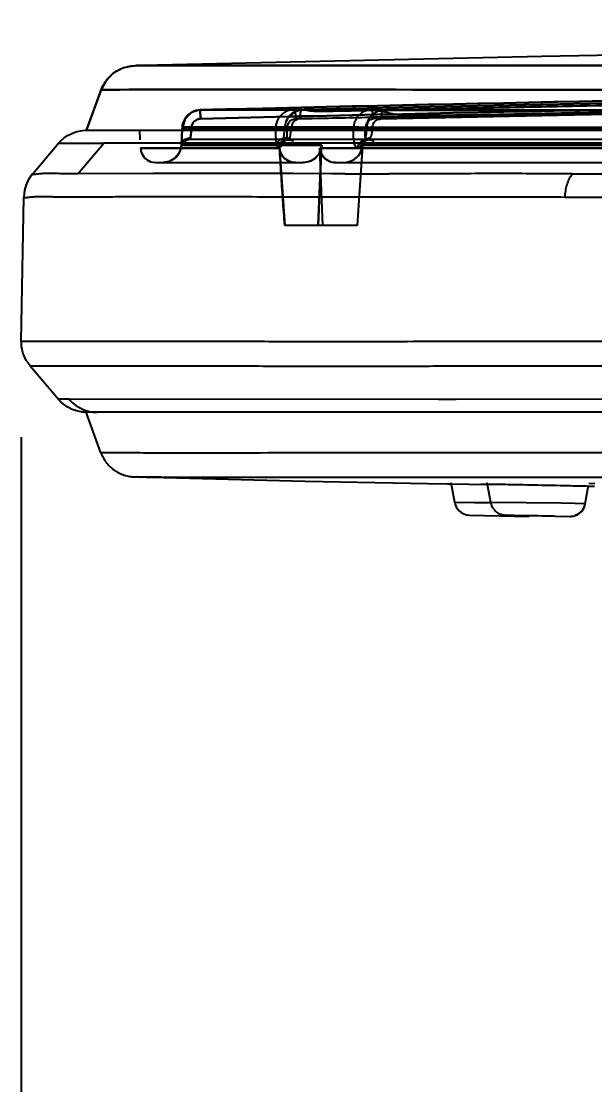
# Model space of a CAD drawing. Header units: millimetres. Extents: x 687 to 1107, y -116 to 478.
# Drawn here: x 804.69 to 808.43, y 371.23 to 378.18 of the extents above; entities that cross this region are included whole.
import ezdxf

# ---------------------------------------------------------------- set-up
doc = ezdxf.new("R2010")
doc.units = ezdxf.units.MM
doc.header["$LTSCALE"] = 0.1
doc.layers.add('DIM', color=3, linetype='Continuous')
doc.styles.get("Standard").update_dxf_attribs({"font": 'arial.ttf'})
doc.dimstyles.new('ISO-25', dxfattribs={"dimtxt": 2.5, "dimasz": 2.5, "dimexe": 1.25, "dimexo": 0.625, "dimtad": 1, "dimlfac": 5, "dimtxsty": 'Standard', "dimcen": 2.5, "dimadec": 0, "dimazin": 0, "dimtfac": 1, "dimtmove": 0, "dimatfit": 3, "dimfxl": 0, "dimarcsym": 0})

# ---------------------------------------------------------------- blocks, each defined once
blk = doc.blocks.new('*D69')
at = {"layer": 'Defpoints', "color": 0}
for p in [(804.6861, 376.0872), (858.1644, 376.0869), (858.1644, 365.5396)]:
    blk.add_point(p, dxfattribs=at)
at = {"layer": 'DIM', "color": 0, "lineweight": -2}
for p, q in [((804.6861, 375.4622), (804.6861, 364.2896)), ((858.1644, 375.4619), (858.1644, 364.2896)), ((807.1861, 365.5396), (855.6644, 365.5396))]:
    blk.add_line(p, q, dxfattribs=at)
at = {"layer": 'DIM', "color": 0}
for points in [[(807.1861, 365.9563), (807.1861, 365.123), (804.6861, 365.5396)], [(855.6644, 365.9563), (855.6644, 365.123), (858.1644, 365.5396)]]:
    blk.add_solid(points, dxfattribs=at)
at = {"layer": 'DIM', "color": 0, "insert": (850.4227, 367.4411), "char_height": 2.5, "attachment_point": 5}
blk.add_mtext('267.5', dxfattribs=at)

msp = doc.modelspace()

# ---------------------------------------------------------------- linework, layer by layer
for p, q in [((805.4378, 377.8882), (805.4289, 377.8881)), ((805.4561, 377.8885), (805.4378, 377.8882)), ((805.4594, 377.8888), (805.4381, 377.8883)), ((805.4788, 377.8893), (805.4592, 377.8888)), ((805.1113, 377.4664), (805.2072, 377.7301)), ((805.2073, 377.7302), (805.1148, 377.4762)), ((806.1094, 377.7316), (806.3682, 377.7321)), ((809.0285, 377.668), (805.8545, 377.5992)), ((805.8545, 377.5992), (805.856, 377.5412)), ((805.856, 377.5414), (805.8545, 377.5992)), ((806.4623, 377.5995), (805.8551, 377.5992)), ((808.727, 377.5969), (806.5207, 377.5994)), ((807.0523, 377.5986), (810.1498, 377.5964)), ((805.1113, 377.4667), (805.1117, 377.4667)), ((805.1117, 377.4667), (857.667, 377.4666)), ((805.4576, 377.4667), (805.4608, 377.4045)), ((805.7371, 377.4742), (805.7313, 377.3693)), ((805.7313, 377.3691), (805.7371, 377.4742)), ((805.7377, 377.4856), (805.7371, 377.4742)), ((805.7371, 377.4742), (805.7377, 377.4855)), ((806.8546, 377.4859), (805.7377, 377.4859)), ((805.7377, 377.4857), (806.3472, 377.4857)), ((805.7912, 377.4166), (805.7971, 377.4731)), ((805.7971, 377.4731), (805.7912, 377.4166)), ((829.8457, 377.4731), (805.7971, 377.4731)), ((805.7973, 377.4731), (805.7973, 377.4837)), ((805.7973, 377.4836), (805.7973, 377.4731)), ((806.3472, 377.4857), (806.3466, 377.4741)), ((806.4053, 377.4742), (806.406, 377.4857)), ((806.406, 377.4857), (808.6271, 377.4832)), ((806.4061, 377.4855), (806.422, 377.4846)), ((806.4213, 377.4731), (806.4221, 377.4846)), ((806.4488, 377.4839), (806.4487, 377.4731)), ((806.8545, 377.485), (806.8541, 377.4742)), ((806.9324, 377.4731), (806.9118, 377.4741)), ((806.9326, 377.4836), (806.9123, 377.4849)), ((806.9326, 377.4831), (806.9327, 377.4731)), ((806.9371, 377.4746), (806.9766, 377.4731)), ((806.977, 377.4838), (806.9378, 377.4853)), ((806.9401, 377.4849), (806.9395, 377.4742)), ((810.0609, 377.4827), (806.9401, 377.4849)), ((806.9766, 377.4731), (806.9767, 377.4831)), ((804.8156, 377.2475), (804.9286, 377.3816)), ((804.9286, 377.3815), (805.2237, 377.3815)), ((805.0551, 377.181), (805.2239, 377.3817)), ((806.2684, 377.3815), (805.2238, 377.3815)), ((805.7313, 377.3693), (806.6477, 377.3693)), ((806.3524, 377.3691), (805.7313, 377.3692)), ((831.061, 377.4056), (805.7888, 377.4056)), ((806.3412, 377.3815), (806.2684, 377.3815)), ((807.1747, 377.3815), (806.3412, 377.3815)), ((806.364, 377.3556), (806.3757, 377.3556)), ((806.6466, 377.3693), (806.3885, 377.3693)), ((806.6251, 376.8455), (806.6467, 377.3693)), ((806.6261, 376.8455), (806.6477, 377.3693)), ((806.9139, 377.3639), (806.8778, 376.8455)), ((806.9138, 377.3639), (806.9164, 377.3674)), ((808.6542, 377.3691), (806.9139, 377.3693)), ((806.9176, 377.3693), (810.0999, 377.3693)), ((806.9641, 377.4166), (806.9628, 377.414)), ((807.2169, 377.3815), (807.1747, 377.3815)), ((807.3104, 377.3815), (807.2169, 377.3815)), ((807.3169, 377.3815), (807.3104, 377.3815)), ((809.2169, 377.3815), (807.3169, 377.3815)), ((805.4637, 377.3503), (806.3712, 377.3504)), ((806.3718, 377.3503), (805.4637, 377.3503)), ((806.3723, 377.3503), (806.4058, 376.8455)), ((806.6353, 377.3503), (820.42, 377.3508)), ((820.42, 377.3503), (806.6355, 377.3503)), ((806.6555, 376.8455), (806.6355, 377.3503)), ((806.6556, 376.8455), (806.6356, 377.3503)), ((806.8971, 377.3487), (806.883, 377.3487)), ((804.7593, 377.1808), (804.8156, 377.2475)), ((805.5635, 377.2556), (806.5258, 377.2556)), ((806.738, 377.2556), (820.7165, 377.2556)), ((804.7594, 377.1805), (804.7596, 377.1811)), ((805.5479, 377.1848), (805.0555, 377.1821)), ((806.3733, 377.1834), (805.5479, 377.1848)), ((806.4621, 377.1832), (806.3733, 377.1834)), ((806.7126, 377.1822), (806.4621, 377.1832)), ((806.7396, 377.1821), (806.7126, 377.1822)), ((806.7991, 377.1819), (806.7396, 377.1821)), ((807.1668, 377.1818), (807.0848, 377.1816)), ((807.2112, 377.1819), (807.1668, 377.1818)), ((807.4156, 377.1825), (807.2112, 377.1819)), ((807.4203, 377.1825), (807.4156, 377.1825)), ((807.4296, 377.1826), (807.4203, 377.1825)), ((807.5526, 377.1829), (807.4296, 377.1826)), ((807.9091, 377.1832), (807.8118, 377.1833)), ((807.9262, 377.1831), (807.9091, 377.1832)), ((808.1945, 377.1821), (808.1547, 377.1823)), ((808.1991, 377.182), (808.1945, 377.1821)), ((808.2707, 377.1815), (808.1991, 377.182)), ((808.2825, 377.1814), (808.2707, 377.1815)), ((804.6861, 376.0872), (804.7025, 377.0299)), ((804.704, 377.052), (804.7025, 377.0299)), ((804.704, 377.052), (804.704, 377.0524)), ((806.8778, 376.8455), (806.4054, 376.8456)), ((807.003, 376.0854), (806.9691, 376.0853)), ((807.1029, 376.0857), (807.003, 376.0854)), ((807.2051, 376.086), (807.1029, 376.0857)), ((807.2433, 376.0861), (807.2051, 376.086)), ((807.2917, 376.0863), (807.2433, 376.0861)), ((804.7432, 375.9281), (804.928, 375.7099)), ((804.9987, 375.7099), (804.928, 375.7099)), ((807.408, 375.7094), (804.9991, 375.7095)), ((807.5239, 375.7094), (807.408, 375.7094)), ((809.4481, 375.7095), (807.5239, 375.7094)), ((857.7399, 375.6246), (805.1103, 375.6246)), ((805.2063, 375.3609), (805.1103, 375.6246)), ((807.526, 375.3595), (807.4471, 375.3595)), ((807.6797, 375.3596), (807.526, 375.3595)), ((807.7169, 375.3596), (807.6797, 375.3596)), ((807.9205, 375.3596), (807.7169, 375.3596)), ((807.9574, 375.3596), (807.9205, 375.3596)), ((808.0071, 375.3596), (807.9574, 375.3596)), ((808.1535, 375.3597), (808.0071, 375.3596)), ((808.1857, 375.3597), (808.1535, 375.3597)), ((808.3832, 375.3598), (808.1857, 375.3597)), ((808.4233, 375.3598), (808.3832, 375.3598)), ((808.5243, 375.3598), (808.4233, 375.3598)), ((805.4271, 375.203), (805.4264, 375.203)), ((805.4267, 375.203), (805.4364, 375.2029)), ((805.4363, 375.2029), (805.4351, 375.2029)), ((805.4369, 375.2029), (805.4363, 375.2029)), ((805.4365, 375.2028), (805.4537, 375.2024)), ((805.5965, 375.2015), (805.4402, 375.2028)), ((805.4709, 375.202), (805.4723, 375.202)), ((807.6844, 375.2016), (807.8278, 375.2017)), ((807.8278, 375.2017), (808.3854, 375.2018)), ((808.3854, 375.2018), (808.4237, 375.2018)), ((808.4237, 375.2018), (809.072, 375.202)), ((807.469, 375.1563), (807.4533, 375.1566)), ((807.4929, 375.1558), (807.469, 375.1563)), ((807.5152, 375.0359), (807.4927, 375.1635)), ((807.7298, 375.1509), (807.4929, 375.1558)), ((807.6884, 375.1568), (807.728, 375.1565)), ((807.7503, 375.0362), (807.7278, 375.1638)), ((808.368, 375.0278), (808.3893, 375.1489)), ((808.3894, 375.1432), (808.4231, 375.1423)), ((808.4305, 375.159), (808.3905, 375.1587)), ((808.4231, 375.1423), (808.4287, 375.142)), ((807.644, 375.0341), (807.5152, 375.0359)), ((807.6946, 375.0334), (807.644, 375.0341)), ((807.7511, 375.0326), (807.6946, 375.0334)), ((808.2113, 375.0304), (807.7503, 375.0362)), ((808.3, 375.0291), (808.2113, 375.0304)), ((808.3662, 375.0279), (808.3, 375.0291)), ((808.368, 375.0278), (808.3662, 375.0279)), ((807.6116, 374.9533), (808.0008, 374.9453)), ((807.848, 374.9535), (807.8455, 374.9536)), ((807.848, 374.9535), (807.8468, 374.9536)), ((807.848, 374.9537), (807.9033, 374.9529)), ((807.848, 374.9535), (807.9039, 374.9521)), ((807.9033, 374.9529), (808.2663, 374.9453)), ((808.1593, 374.9474), (807.9599, 374.9514)), ((807.9599, 374.9514), (807.9605, 374.9513)), ((808.1599, 374.9474), (808.1593, 374.9474)), ((808.1599, 374.9474), (808.1599, 374.9474)), ((808.2169, 374.9459), (808.2663, 374.9452)), ((808.2663, 374.9453), (808.2675, 374.9452)), ((808.2688, 374.9451), (808.2693, 374.9451)), ((808.2691, 374.9451), (808.2712, 374.9452)), ((808.2709, 374.9452), (808.2742, 374.9453)), ((808.2739, 374.9453), (808.2782, 374.9455))]:
    msp.add_line(p, q)
for points in [[(827.3204, 378.1782), (822.4313, 378.1502), (818.1857, 378.109), (813.3753, 378.0432), (808.084, 377.9475), (805.4788, 377.8893)], [(805.4272, 377.8881), (805.3525, 377.874), (805.2864, 377.8383), (805.2379, 377.7878), (805.2073, 377.7303)], [(805.5001, 377.8892), (805.4792, 377.889), (805.4626, 377.8887), (805.4497, 377.8885), (805.44, 377.8884), (805.4285, 377.8881)], [(827.0843, 377.8765), (823.746, 377.8573), (820.3681, 377.8274), (816.9506, 377.7869), (813.4937, 377.7354), (809.9972, 377.673), (806.4612, 377.5995)], [(827.166, 377.8762), (823.8344, 377.8569), (820.459, 377.8271), (817.0399, 377.7865), (813.5771, 377.7351), (810.0707, 377.6728), (806.5206, 377.5994)], [(827.1879, 377.8762), (824.1333, 377.8577), (820.9524, 377.8288), (817.6452, 377.7888), (814.2116, 377.7373), (810.6518, 377.674), (806.9658, 377.5987)], [(827.2959, 377.8758), (824.2492, 377.8573), (821.0715, 377.8283), (817.7629, 377.7883), (814.3235, 377.7369), (810.7532, 377.6737), (807.0522, 377.5986)], [(805.8545, 377.5992), (805.7968, 377.5824), (805.7554, 377.5416), (805.7377, 377.4856)], [(805.8545, 377.5992), (805.798, 377.5831), (805.7561, 377.5428), (805.7377, 377.4855)], [(806.5206, 377.5994), (806.4776, 377.5899), (806.4416, 377.5657), (806.416, 377.5298), (806.4049, 377.4859)], [(807.0523, 377.5986), (807.0094, 377.589), (806.9739, 377.5647), (806.9489, 377.5292), (806.9378, 377.4852)], [(805.7371, 377.4742), (805.7349, 377.4326), (805.7329, 377.3967), (805.7314, 377.3696)], [(805.7371, 377.4742), (805.7349, 377.433), (805.7329, 377.3971), (805.7314, 377.3698)], [(806.9395, 377.4742), (806.9388, 377.4743), (806.9382, 377.4743), (806.9377, 377.4744), (806.9374, 377.4745), (806.9372, 377.4745), (806.9371, 377.4746)], [(806.9378, 377.4853), (806.9378, 377.4852), (806.938, 377.4852), (806.9383, 377.4851), (806.9388, 377.485), (806.9394, 377.4849), (806.9401, 377.4849)], [(805.7296, 377.3556), (805.7152, 377.3155), (805.6887, 377.2839), (805.6512, 377.2624), (805.6113, 377.2556)], [(806.3929, 377.4069), (806.3919, 377.3906), (806.3902, 377.3846), (806.3923, 377.3879), (806.402, 377.3967), (806.4199, 377.4043), (806.4425, 377.4045), (806.4633, 377.3957)], [(806.9252, 377.4014), (806.921, 377.3907), (806.9206, 377.3898), (806.9272, 377.3962), (806.9424, 377.4038), (806.9591, 377.4053), (806.9741, 377.4009), (806.9867, 377.3912)], [(805.4637, 377.3503), (805.4703, 377.3194), (805.4851, 377.2936), (805.507, 377.2731), (805.5347, 377.2598), (805.5635, 377.2556)], [(805.4514, 375.2025), (806.5393, 375.1761), (807.4533, 375.1566)], [(807.5152, 375.036), (807.5189, 375.0217), (807.5248, 375.0075), (807.5333, 374.9938), (807.5444, 374.9812), (807.558, 374.9703), (807.574, 374.9615), (807.5922, 374.9556), (807.6116, 374.9533)], [(807.7504, 375.0362), (807.7508, 375.0338), (807.7533, 375.0242), (807.7565, 375.0151), (807.7605, 375.0067), (807.7652, 374.9987), (807.7705, 374.9915), (807.7762, 374.9848), (807.7824, 374.9789), (807.7888, 374.9736), (807.7955, 374.969), (807.8024, 374.965), (807.8093, 374.9617), (807.8162, 374.959), (807.823, 374.957), (807.8295, 374.9555), (807.8353, 374.9545), (807.8397, 374.954), (807.8429, 374.9537), (807.8447, 374.9536), (807.8455, 374.9536)], [(808.3326, 374.9676), (808.338, 374.9724), (808.3431, 374.9776), (808.3479, 374.9832), (808.3524, 374.9894), (808.3564, 374.9959), (808.36, 375.0028), (808.3631, 375.0101), (808.3656, 375.0178), (808.3676, 375.0259), (808.3679, 375.0278)], [(808.3364, 374.9709), (808.3416, 374.976), (808.3466, 374.9815), (808.3512, 374.9875), (808.3554, 374.994), (808.3591, 375.001), (808.3624, 375.0084), (808.3651, 375.0162), (808.3673, 375.0245), (808.3679, 375.0278)], [(808.2777, 374.9455), (808.2827, 374.946), (808.2883, 374.947), (808.2941, 374.9483), (808.3002, 374.95), (808.3066, 374.9523), (808.3129, 374.9551), (808.3191, 374.9584), (808.3251, 374.9621), (808.3309, 374.9663), (808.3364, 374.9709)], [(808.2782, 374.9455), (808.2835, 374.9462), (808.2896, 374.9472), (808.2959, 374.9487), (808.3024, 374.9508), (808.3087, 374.9532), (808.3149, 374.9561), (808.321, 374.9595), (808.3269, 374.9633), (808.3326, 374.9676)]]:
    msp.add_lwpolyline(points)
for centre, radius, start, end in [((806.3523, 376.2665), 1.2086, 86.73197, 87.47019), ((805.7888, 377.3456), 0.06, 89.98905, 170.40812), ((805.7888, 377.3456), 0.06, 90.01475, 170.40856), ((806.4162, 377.3472), 0.0696, 87.12596, 94.01895), ((1009.6947, 362.9916), 203.2897, 175.944377, 176.092329), ((805.5635, 377.3556), 0.1, 183.00074, 269.98382), ((804.9425, 377.0253), 0.24, 139.72796, 165.78407), ((804.9427, 377.0256), 0.2402, 139.66751, 159.07169), ((806.9992, 437.2862), 60.1046, 269.809181, 270.081596), ((807.8003, 285.128), 92.0552, 89.992898, 90.154199), ((807.8245, 318.4146), 58.7686, 89.678037, 89.900836), ((804.9428, 377.0257), 0.2403, 159.0975, 173.61288), ((804.9433, 377.0252), 0.2408, 165.80496, 173.61236), ((807.9785, 155.1694), 220.9179, 90.006258, 90.178114)]:
    msp.add_arc(centre, radius, start, end)
for points, knots in [([(805.2078, 377.7301), (805.2185, 377.7596), (805.2528, 377.8156), (805.3321, 377.8727), (805.3965, 377.8874), (805.4282, 377.8881)], [0, 0, 0, 0, 0.329184, 0.667388, 1, 1, 1, 1]), ([(805.4272, 377.8881), (805.4559, 377.8885), (805.567, 377.8896), (805.8117, 377.8904), (806.2279, 377.8901), (806.6938, 377.8898), (807.1839, 377.8896), (807.6612, 377.8895), (808.2291, 377.8893), (808.899, 377.8891), (809.6756, 377.889), (810.5572, 377.8891), (811.5332, 377.8892), (812.5872, 377.8893), (813.6995, 377.8896), (815.2475, 377.8899), (817.2219, 377.8903), (819.6116, 377.8908), (822.779, 377.8913), (826.7179, 377.8918), (829.8553, 377.892), (831.4252, 377.8919)], [0, 0, 0, 0, 0.003316, 0.012819, 0.028238, 0.05134, 0.06659, 0.084788, 0.106415, 0.132125, 0.162092, 0.196026, 0.233859, 0.274706, 0.31765, 0.362212, 0.45334, 0.545477, 0.637971, 0.818839, 1, 1, 1, 1]), ([(831.4252, 377.8919), (829.8246, 377.8919), (826.6265, 377.8918), (822.6324, 377.8913), (819.4461, 377.8908), (817.0732, 377.8903), (815.1098, 377.8899), (813.5656, 377.8895), (812.4547, 377.8893), (811.4038, 377.8892), (810.1795, 377.889), (809.0872, 377.8891), (808.1376, 377.8894), (807.4523, 377.8895), (806.7913, 377.8898), (806.1851, 377.8902), (805.8161, 377.8903), (805.6094, 377.8898), (805.5079, 377.8894), (805.4519, 377.8886), (805.4282, 377.8881)], [0, 0, 0, 0, 0.184709, 0.369058, 0.46091, 0.552392, 0.642886, 0.687488, 0.730587, 0.771088, 0.808757, 0.87187, 0.897136, 0.918337, 0.950956, 0.973411, 0.988287, 0.993534, 0.997269, 1, 1, 1, 1]), ([(826.9735, 377.8768), (823.4534, 377.8632), (818.1733, 377.8195), (811.1338, 377.7076), (807.6143, 377.6435), (805.8545, 377.5992)], [0, 0, 0, 0, 0.5, 0.75, 1, 1, 1, 1]), ([(805.8545, 377.5992), (807.6144, 377.6435), (811.1338, 377.7076), (818.1733, 377.8195), (823.4533, 377.8632), (826.9735, 377.8768)], [0, 0, 0, 0, 0.25, 0.5, 1, 1, 1, 1]), ([(827.0843, 377.8765), (826.4887, 377.874), (825.3485, 377.8682), (823.7103, 377.8572), (822.2127, 377.8448), (820.8439, 377.8318), (819.5937, 377.8184), (818.4517, 377.8049), (817.4081, 377.7917), (816.4551, 377.7787), (815.586, 377.7663), (814.7948, 377.7544), (814.0756, 377.7432), (813.4247, 377.7327), (812.8376, 377.7229), (812.3095, 377.7139), (811.8361, 377.7057), (811.414, 377.6983), (811.0386, 377.6915), (810.7028, 377.6853), (810.4004, 377.6797), (810.1269, 377.6745), (809.8799, 377.6698), (809.659, 377.6655), (809.4637, 377.6616), (809.2871, 377.658), (809.1153, 377.6545), (808.933, 377.6509), (808.7324, 377.6469), (808.5186, 377.6426), (808.3063, 377.6383), (808.1096, 377.6343), (807.9344, 377.6307), (807.7784, 377.6275), (807.6383, 377.6246), (807.512, 377.6219), (807.3975, 377.6195), (807.2936, 377.6173), (807.199, 377.6153), (807.1128, 377.6134), (807.0342, 377.6118), (806.9625, 377.6102), (806.897, 377.6088), (806.8371, 377.6075), (806.7823, 377.6063), (806.7321, 377.6052), (806.6861, 377.6042), (806.6439, 377.6033), (806.605, 377.6025), (806.5693, 377.6017), (806.5366, 377.601), (806.5076, 377.6004), (806.4832, 377.5999), (806.4686, 377.5996), (806.4623, 377.5995)], [0, 0, 0, 0, 0.086638, 0.165854, 0.238293, 0.304496, 0.364965, 0.420163, 0.470623, 0.516771, 0.55881, 0.597056, 0.631873, 0.663431, 0.691755, 0.71728, 0.740265, 0.760626, 0.778691, 0.794875, 0.809472, 0.822687, 0.834678, 0.845398, 0.854826, 0.863092, 0.871086, 0.879833, 0.889603, 0.900282, 0.910938, 0.920489, 0.928903, 0.936426, 0.943182, 0.949281, 0.95481, 0.959835, 0.964408, 0.968575, 0.972374, 0.97584, 0.979007, 0.981903, 0.984553, 0.986981, 0.989207, 0.991248, 0.993125, 0.994858, 0.996453, 0.997877, 0.99908, 1, 1, 1, 1]), ([(827.166, 377.8762), (826.6014, 377.8738), (825.5201, 377.8684), (823.9663, 377.8582), (822.5451, 377.847), (821.2451, 377.8352), (820.0555, 377.823), (818.9667, 377.8108), (817.9701, 377.7987), (817.0589, 377.7868), (816.2269, 377.7754), (815.4679, 377.7645), (814.7762, 377.7541), (814.1462, 377.7443), (813.5733, 377.7352), (813.0533, 377.7262), (812.5851, 377.7194), (812.1598, 377.7085), (811.7698, 377.7065), (811.4119, 377.6922), (811.0901, 377.6781), (810.8046, 377.673), (810.5497, 377.6686), (810.3198, 377.6644), (810.1118, 377.6606), (809.9231, 377.6575), (809.7529, 377.6557), (809.5971, 377.6598), (809.4413, 377.6629), (809.2712, 377.6469), (809.0762, 377.6405), (808.8605, 377.635), (808.6383, 377.6301), (808.4258, 377.6256), (808.2341, 377.6215), (808.0639, 377.6179), (807.9114, 377.6147), (807.774, 377.6118), (807.6498, 377.6092), (807.537, 377.6068), (807.4343, 377.6046), (807.3407, 377.6027), (807.2553, 377.6008), (807.1772, 377.5992), (807.1059, 377.5977), (807.0407, 377.5963), (806.9809, 377.5951), (806.9262, 377.5939), (806.876, 377.5929), (806.8299, 377.592), (806.7875, 377.5912), (806.7486, 377.5905), (806.7127, 377.5899), (806.6797, 377.5894), (806.6492, 377.5892), (806.6211, 377.5892), (806.5953, 377.5899), (806.5719, 377.5918), (806.5516, 377.5948), (806.5349, 377.5981), (806.5249, 377.5994), (806.5207, 377.5994)], [0, 0, 0, 0, 0.082042, 0.157091, 0.225752, 0.288525, 0.345972, 0.398593, 0.446727, 0.490771, 0.530991, 0.567624, 0.601045, 0.631502, 0.659165, 0.684289, 0.70706, 0.727193, 0.746108, 0.763716, 0.779221, 0.792909, 0.805192, 0.816272, 0.826304, 0.835427, 0.843683, 0.851028, 0.858084, 0.866291, 0.875821, 0.886428, 0.897647, 0.908106, 0.917307, 0.925502, 0.932848, 0.939468, 0.945461, 0.950905, 0.955862, 0.960382, 0.964507, 0.968275, 0.971719, 0.97487, 0.977756, 0.980401, 0.982827, 0.985053, 0.987099, 0.988981, 0.990713, 0.992308, 0.993781, 0.995141, 0.996394, 0.997535, 0.998545, 0.999379, 1, 1, 1, 1]), ([(806.9659, 377.5987), (807.0829, 377.6007), (807.3324, 377.6053), (807.7168, 377.6129), (808.1565, 377.6219), (808.6071, 377.6314), (809.0986, 377.6418), (809.6318, 377.6531), (810.2756, 377.6665), (810.9732, 377.6799), (811.7481, 377.6937), (812.656, 377.7094), (813.7379, 377.7284), (814.9268, 377.7475), (816.208, 377.7673), (817.6662, 377.7882), (819.2943, 377.8094), (821.1048, 377.8303), (822.9781, 377.8486), (825.0371, 377.8648), (826.4342, 377.8728), (827.1879, 377.8762)], [0, 0, 0, 0, 0.017351, 0.037015, 0.057041, 0.082581, 0.103871, 0.129963, 0.161698, 0.199398, 0.23346, 0.276656, 0.33409, 0.393979, 0.45304, 0.524165, 0.610298, 0.694567, 0.792754, 0.88819, 1, 1, 1, 1]), ([(827.1879, 377.8762), (826.5116, 377.8731), (825.2858, 377.8663), (823.5032, 377.8532), (821.9144, 377.8389), (820.4773, 377.8239), (819.2643, 377.8097), (818.2496, 377.7969), (817.3437, 377.7848), (816.4623, 377.7721), (815.5995, 377.7593), (814.7959, 377.7471), (814.101, 377.7345), (813.4992, 377.7235), (812.9797, 377.7165), (812.4491, 377.7082), (811.9104, 377.6918), (811.3638, 377.6593), (810.8878, 377.648), (810.4674, 377.6416), (810.0958, 377.652), (809.7654, 377.6632), (809.4764, 377.623), (809.2191, 377.6101), (808.9948, 377.6003), (808.8013, 377.5937), (808.6341, 377.5885), (808.4889, 377.5844), (808.362, 377.581), (808.2502, 377.5782), (808.1511, 377.5759), (808.0623, 377.5739), (807.9818, 377.5721), (807.9076, 377.5705), (807.8379, 377.5691), (807.7703, 377.5678), (807.7024, 377.5666), (807.6187, 377.5652), (807.5147, 377.5639), (807.394, 377.5628), (807.2703, 377.5643), (807.1542, 377.5628), (807.054, 377.5854), (806.9931, 377.5992), (806.9659, 377.5987)], [0, 0, 0, 0, 0.100304, 0.181776, 0.264366, 0.335936, 0.394899, 0.444264, 0.486423, 0.529256, 0.574985, 0.614396, 0.648436, 0.678065, 0.703644, 0.725496, 0.756759, 0.783551, 0.806696, 0.827363, 0.845877, 0.861863, 0.876256, 0.889038, 0.900059, 0.909551, 0.917751, 0.92487, 0.931096, 0.936573, 0.94145, 0.945805, 0.949746, 0.953388, 0.956804, 0.960084, 0.963423, 0.966876, 0.972494, 0.978842, 0.984774, 0.990862, 0.995963, 1, 1, 1, 1]), ([(827.296, 377.8758), (826.6519, 377.8729), (825.4207, 377.866), (823.6549, 377.8528), (822.0463, 377.838), (820.5811, 377.8225), (819.2465, 377.8066), (818.0308, 377.7908), (816.9251, 377.7754), (815.9211, 377.7606), (815.0111, 377.7465), (814.1905, 377.7334), (813.4548, 377.7211), (812.7973, 377.7096), (812.2104, 377.6995), (811.688, 377.6902), (811.2255, 377.6818), (810.8147, 377.6741), (810.4498, 377.6672), (810.1283, 377.661), (809.8397, 377.6551), (809.5729, 377.6498), (809.3226, 377.6448), (809.0938, 377.6403), (808.8896, 377.6363), (808.7069, 377.6326), (808.5423, 377.6293), (808.3935, 377.6263), (808.2583, 377.6235), (808.1353, 377.621), (808.0233, 377.6187), (807.9211, 377.6166), (807.8277, 377.6147), (807.7424, 377.6129), (807.6643, 377.6113), (807.5927, 377.6098), (807.5271, 377.6084), (807.4669, 377.6071), (807.4116, 377.6059), (807.3608, 377.6049), (807.314, 377.6039), (807.2709, 377.603), (807.231, 377.6021), (807.1942, 377.6013), (807.1602, 377.6006), (807.1288, 377.6), (807.1002, 377.5994), (807.0751, 377.5989), (807.0595, 377.5987), (807.0523, 377.5986)], [0, 0, 0, 0, 0.095447, 0.182437, 0.261663, 0.333808, 0.399569, 0.459432, 0.513965, 0.563422, 0.608224, 0.64882, 0.685041, 0.717246, 0.746273, 0.772014, 0.794673, 0.814819, 0.832894, 0.848744, 0.862472, 0.875674, 0.888286, 0.899566, 0.909575, 0.918553, 0.926643, 0.933966, 0.940619, 0.946673, 0.952192, 0.957226, 0.961824, 0.966028, 0.969875, 0.9734, 0.976632, 0.979597, 0.982322, 0.984827, 0.987133, 0.989258, 0.991219, 0.993035, 0.994715, 0.996268, 0.997687, 0.998942, 1, 1, 1, 1]), ([(826.9737, 377.8192), (823.4537, 377.8055), (818.1739, 377.7618), (811.1348, 377.65), (807.6154, 377.5858), (805.856, 377.5415)], [0, 0, 0, 0, 0.5, 0.75, 1, 1, 1, 1]), ([(805.856, 377.5411), (807.6154, 377.5854), (811.1349, 377.6496), (818.1739, 377.7614), (823.4538, 377.8051), (826.9737, 377.8188)], [0, 0, 0, 0, 0.25, 0.5, 1, 1, 1, 1]), ([(806.4785, 377.5411), (808.7692, 377.5925), (813.3512, 377.6816), (820.2251, 377.774), (824.808, 377.808), (827.0996, 377.8182)], [0, 0, 0, 0, 0.333317, 0.66665, 1, 1, 1, 1]), ([(827.1511, 377.8182), (824.8571, 377.8078), (820.2689, 377.7735), (813.3868, 377.6812), (808.7991, 377.5924), (806.5053, 377.5412)], [0, 0, 0, 0, 0.333314, 0.666647, 1, 1, 1, 1]), ([(827.2096, 377.8183), (824.9622, 377.8067), (820.4675, 377.7708), (813.7262, 377.6782), (809.2326, 377.5908), (806.986, 377.5406)], [0, 0, 0, 0, 0.333353, 0.666686, 1, 1, 1, 1]), ([(807.0327, 377.5402), (809.2817, 377.5901), (813.7798, 377.6772), (820.5273, 377.7697), (825.0257, 377.8059), (827.2749, 377.8176)], [0, 0, 0, 0, 0.333359, 0.666692, 1, 1, 1, 1]), ([(831.4252, 377.7339), (829.8525, 377.734), (826.7095, 377.7339), (822.7635, 377.7333), (819.5885, 377.7328), (817.1861, 377.7323), (815.1948, 377.7319), (813.6261, 377.7315), (812.4931, 377.7313), (811.4166, 377.7311), (810.4186, 377.731), (809.5169, 377.731), (808.7233, 377.7311), (808.0401, 377.7313), (807.4627, 377.7314), (806.9788, 377.7316), (806.4834, 377.7318), (806.0134, 377.7321), (805.5942, 377.7324), (805.348, 377.7316), (805.2362, 377.7304), (805.2072, 377.73)], [0, 0, 0, 0, 0.179962, 0.359634, 0.45152, 0.543268, 0.634528, 0.679372, 0.722767, 0.764173, 0.802546, 0.836968, 0.867354, 0.893349, 0.915139, 0.933429, 0.948721, 0.971826, 0.987203, 0.996684, 1, 1, 1, 1]), ([(805.2078, 377.7301), (805.2316, 377.7305), (805.288, 377.7313), (805.3902, 377.7318), (805.5982, 377.7323), (805.8427, 377.7322), (806.0414, 377.7321), (806.1104, 377.732)], [0, 0, 0, 0, 0.079188, 0.187538, 0.339656, 0.770616, 1, 1, 1, 1]), ([(806.3684, 377.7319), (806.4096, 377.7319), (806.7368, 377.7317), (807.2507, 377.7315), (807.9465, 377.7314), (808.9156, 377.731), (810.0319, 377.731), (811.284, 377.7311), (812.3576, 377.7313), (813.4898, 377.7315), (815.0553, 377.7318), (817.0363, 377.7322), (819.4224, 377.7328), (822.6166, 377.7333), (826.6179, 377.7338), (829.8217, 377.734), (831.4252, 377.7339)], [0, 0, 0, 0, 0.004927, 0.039182, 0.061525, 0.088237, 0.155208, 0.195173, 0.23815, 0.283745, 0.330729, 0.425586, 0.520932, 0.616407, 0.808018, 1, 1, 1, 1]), ([(805.7377, 377.4856), (805.7387, 377.5052), (805.7513, 377.5443), (805.7949, 377.587), (805.8347, 377.5987), (805.8545, 377.5992)], [0, 0, 0, 0, 0.332814, 0.663012, 1, 1, 1, 1]), ([(805.8545, 377.5992), (805.8349, 377.5987), (805.7954, 377.5872), (805.7515, 377.5447), (805.7388, 377.5054), (805.7377, 377.4855)], [0, 0, 0, 0, 0.333073, 0.66337, 1, 1, 1, 1]), ([(805.8545, 377.5992), (805.8806, 377.5993), (805.9778, 377.5997), (806.1882, 377.5999), (806.5326, 377.5994), (806.8059, 377.5988), (806.9659, 377.5987)], [0, 0, 0, 0, 0.070538, 0.262262, 0.568027, 1, 1, 1, 1]), ([(806.4621, 377.5995), (806.4427, 377.5992), (806.4028, 377.588), (806.3597, 377.5445), (806.3481, 377.5051), (806.3472, 377.4856)], [0, 0, 0, 0, 0.331288, 0.668566, 1, 1, 1, 1]), ([(806.5207, 377.5994), (806.5013, 377.5989), (806.4622, 377.5873), (806.4193, 377.5445), (806.4071, 377.5053), (806.406, 377.4857)], [0, 0, 0, 0, 0.330785, 0.663494, 1, 1, 1, 1]), ([(806.4613, 377.5995), (806.4651, 377.5995), (806.4722, 377.5872), (806.4762, 377.5684), (806.4781, 377.5508), (806.4784, 377.5411)], [0, 0, 0, 0, 0.180335, 0.536892, 1, 1, 1, 1]), ([(806.5054, 377.5412), (806.5056, 377.5511), (806.5076, 377.5686), (806.5104, 377.5873), (806.5171, 377.5994), (806.5207, 377.5994)], [0, 0, 0, 0, 0.47804, 0.825539, 1, 1, 1, 1]), ([(806.9659, 377.5987), (806.9471, 377.5983), (806.9088, 377.5867), (806.8671, 377.5438), (806.8554, 377.5048), (806.8545, 377.485)], [0, 0, 0, 0, 0.326484, 0.656125, 1, 1, 1, 1]), ([(807.0523, 377.5986), (807.0332, 377.5981), (806.9945, 377.5866), (806.9528, 377.5434), (806.9412, 377.5046), (806.9401, 377.4849)], [0, 0, 0, 0, 0.330119, 0.65965, 1, 1, 1, 1]), ([(806.9859, 377.5406), (806.9856, 377.5504), (806.9836, 377.5679), (806.979, 377.588), (806.97, 377.5987), (806.9659, 377.5987)], [0, 0, 0, 0, 0.460412, 0.806742, 1, 1, 1, 1]), ([(807.0523, 377.5986), (807.0481, 377.5985), (807.039, 377.5878), (807.0345, 377.5675), (807.0327, 377.55), (807.0328, 377.5402)], [0, 0, 0, 0, 0.198044, 0.54296, 1, 1, 1, 1]), ([(805.856, 377.5415), (805.846, 377.5407), (805.8263, 377.5356), (805.8039, 377.5138), (805.7984, 377.4939), (805.7973, 377.4836)], [0, 0, 0, 0, 0.33488, 0.655227, 1, 1, 1, 1]), ([(805.7973, 377.4837), (805.7984, 377.4939), (805.8039, 377.5138), (805.8263, 377.5356), (805.846, 377.5405), (805.856, 377.5412)], [0, 0, 0, 0, 0.345392, 0.665656, 1, 1, 1, 1]), ([(806.4221, 377.4846), (806.4229, 377.4947), (806.4278, 377.5145), (806.4495, 377.5362), (806.4688, 377.5407), (806.4785, 377.5411)], [0, 0, 0, 0, 0.347706, 0.669481, 1, 1, 1, 1]), ([(806.5053, 377.5412), (806.4958, 377.5405), (806.4768, 377.5355), (806.4553, 377.5137), (806.45, 377.4941), (806.4488, 377.4839)], [0, 0, 0, 0, 0.326569, 0.647232, 1, 1, 1, 1]), ([(806.986, 377.5406), (806.9768, 377.5398), (806.9584, 377.5344), (806.9382, 377.5125), (806.9335, 377.4932), (806.9326, 377.4831)], [0, 0, 0, 0, 0.324745, 0.64457, 1, 1, 1, 1]), ([(806.9767, 377.4831), (806.9779, 377.4934), (806.9832, 377.5131), (807.0044, 377.535), (807.0233, 377.5398), (807.0327, 377.5402)], [0, 0, 0, 0, 0.357972, 0.678511, 1, 1, 1, 1]), ([(805.7371, 377.4742), (805.7363, 377.4766), (805.7538, 377.4724), (805.7668, 377.4759), (805.7868, 377.4737), (805.7971, 377.4731)], [0, 0, 0, 0, 0.126977, 0.48592, 1, 1, 1, 1]), ([(805.7971, 377.4731), (805.7873, 377.4736), (805.7682, 377.4759), (805.7538, 377.4721), (805.737, 377.477), (805.7371, 377.4742)], [0, 0, 0, 0, 0.489669, 0.858636, 1, 1, 1, 1]), ([(805.7974, 377.4841), (805.7876, 377.4847), (805.7687, 377.4869), (805.7544, 377.4833), (805.7375, 377.4884), (805.7377, 377.4855)], [0, 0, 0, 0, 0.492413, 0.854816, 1, 1, 1, 1]), ([(805.7377, 377.4856), (805.7375, 377.4881), (805.7533, 377.4835), (805.7676, 377.4871), (805.787, 377.4847), (805.7974, 377.4841)], [0, 0, 0, 0, 0.128401, 0.479088, 1, 1, 1, 1]), ([(806.3466, 377.4741), (806.3461, 377.4604), (806.3457, 377.4345), (806.3474, 377.3995), (806.3503, 377.3782), (806.3524, 377.3692)], [0, 0, 0, 0, 0.392131, 0.735588, 1, 1, 1, 1]), ([(806.3466, 377.4741), (806.35, 377.4749), (806.3606, 377.4748), (806.3802, 377.475), (806.3964, 377.4743), (806.4056, 377.4739)], [0, 0, 0, 0, 0.178966, 0.533169, 1, 1, 1, 1]), ([(806.3472, 377.4857), (806.3508, 377.4865), (806.3614, 377.4864), (806.3809, 377.4866), (806.397, 377.4859), (806.4061, 377.4855)], [0, 0, 0, 0, 0.18518, 0.532731, 1, 1, 1, 1]), ([(806.3885, 377.3693), (806.3916, 377.3784), (806.3969, 377.3996), (806.4023, 377.4347), (806.4045, 377.4605), (806.4053, 377.4742)], [0, 0, 0, 0, 0.27012, 0.614626, 1, 1, 1, 1]), ([(806.4487, 377.4731), (806.4402, 377.4736), (806.4342, 377.4739), (806.3994, 377.4751), (806.4053, 377.4742)], [0, 0, 0, 0, 0.587091, 1, 1, 1, 1]), ([(806.406, 377.4857), (806.4005, 377.4866), (806.4347, 377.4855), (806.4403, 377.4851), (806.4491, 377.4846)], [0, 0, 0, 0, 0.389465, 1, 1, 1, 1]), ([(806.4212, 377.4731), (806.4204, 377.4658), (806.4194, 377.452), (806.4188, 377.4331), (806.4192, 377.4216), (806.4196, 377.4166)], [0, 0, 0, 0, 0.389472, 0.734301, 1, 1, 1, 1]), ([(806.4389, 377.4166), (806.4404, 377.4216), (806.443, 377.433), (806.4462, 377.4518), (806.4479, 377.4657), (806.4487, 377.4731)], [0, 0, 0, 0, 0.269005, 0.611999, 1, 1, 1, 1]), ([(806.883, 377.3487), (806.8778, 377.3489), (806.8656, 377.3617), (806.859, 377.3891), (806.8534, 377.4285), (806.8535, 377.4583), (806.8541, 377.4742)], [0, 0, 0, 0, 0.11821, 0.33505, 0.643884, 1, 1, 1, 1]), ([(806.8541, 377.4742), (806.858, 377.4749), (806.869, 377.4748), (806.8882, 377.475), (806.9035, 377.4745), (806.9118, 377.4741)], [0, 0, 0, 0, 0.209405, 0.564415, 1, 1, 1, 1]), ([(806.9123, 377.4849), (806.9041, 377.4853), (806.889, 377.4858), (806.8697, 377.4858), (806.8587, 377.4856), (806.8545, 377.485)], [0, 0, 0, 0, 0.427232, 0.783668, 1, 1, 1, 1]), ([(806.9396, 377.4742), (806.9387, 377.4605), (806.936, 377.4346), (806.929, 377.3993), (806.9218, 377.3782), (806.9176, 377.3693)], [0, 0, 0, 0, 0.381682, 0.725391, 1, 1, 1, 1]), ([(806.9406, 377.4056), (806.937, 377.4056), (806.9319, 377.4209), (806.931, 377.4412), (806.9313, 377.4619), (806.9324, 377.4731)], [0, 0, 0, 0, 0.156881, 0.514297, 1, 1, 1, 1]), ([(806.9766, 377.4731), (806.9758, 377.4658), (806.9739, 377.4518), (806.9698, 377.4329), (806.9662, 377.4215), (806.9641, 377.4166)], [0, 0, 0, 0, 0.383326, 0.727775, 1, 1, 1, 1]), ([(805.7296, 377.3556), (805.7265, 377.3372), (805.7113, 377.3014), (805.6672, 377.2644), (805.6296, 377.2556), (805.6113, 377.2556)], [0, 0, 0, 0, 0.335011, 0.669616, 1, 1, 1, 1]), ([(805.7313, 377.3693), (805.7312, 377.3668), (805.7303, 377.3624), (805.7309, 377.3573), (805.7296, 377.3556)], [0, 0, 0, 0, 0.541742, 1, 1, 1, 1]), ([(805.7297, 377.3555), (805.7313, 377.3569), (805.7302, 377.3625), (805.7313, 377.3667), (805.7315, 377.3691)], [0, 0, 0, 0, 0.465314, 1, 1, 1, 1]), ([(805.7313, 377.3692), (805.7318, 377.3778), (805.7386, 377.3957), (805.7618, 377.4131), (805.7813, 377.4168), (805.7912, 377.4166)], [0, 0, 0, 0, 0.31101, 0.643307, 1, 1, 1, 1]), ([(805.7313, 377.3693), (805.7318, 377.3777), (805.7383, 377.3952), (805.7611, 377.4129), (805.7809, 377.4168), (805.7912, 377.4166)], [0, 0, 0, 0, 0.303624, 0.627753, 1, 1, 1, 1]), ([(805.7888, 377.4056), (805.7905, 377.4059), (805.7898, 377.4116), (805.791, 377.4146), (805.7912, 377.4166)], [0, 0, 0, 0, 0.461359, 1, 1, 1, 1]), ([(805.7912, 377.4166), (805.7909, 377.4146), (805.7898, 377.4115), (805.7905, 377.4061), (805.7888, 377.4056)], [0, 0, 0, 0, 0.537286, 1, 1, 1, 1]), ([(806.3517, 377.3691), (806.3527, 377.3667), (806.3545, 377.3624), (806.3582, 377.3572), (806.3618, 377.3557), (806.3633, 377.3557)], [0, 0, 0, 0, 0.423759, 0.745158, 1, 1, 1, 1]), ([(806.3524, 377.3692), (806.3538, 377.3775), (806.3618, 377.394), (806.3836, 377.4109), (806.4019, 377.4159), (806.4113, 377.4166)], [0, 0, 0, 0, 0.313946, 0.650702, 1, 1, 1, 1]), ([(806.364, 377.3556), (806.3655, 377.3647), (806.3729, 377.3825), (806.3944, 377.4011), (806.413, 377.4056), (806.422, 377.4056)], [0, 0, 0, 0, 0.335301, 0.671864, 1, 1, 1, 1]), ([(806.3731, 377.3557), (806.3748, 377.3557), (806.3788, 377.3572), (806.3838, 377.3622), (806.3866, 377.3667), (806.3879, 377.3693)], [0, 0, 0, 0, 0.252535, 0.582888, 1, 1, 1, 1]), ([(806.3737, 377.3556), (806.3752, 377.3647), (806.3826, 377.3825), (806.4043, 377.4011), (806.4228, 377.4056), (806.4319, 377.4056)], [0, 0, 0, 0, 0.335843, 0.671649, 1, 1, 1, 1]), ([(806.3885, 377.3693), (806.3879, 377.3774), (806.3918, 377.3947), (806.412, 377.4126), (806.4298, 377.4165), (806.4389, 377.4166)], [0, 0, 0, 0, 0.317214, 0.642368, 1, 1, 1, 1]), ([(806.4221, 377.4056), (806.4203, 377.4056), (806.4203, 377.4116), (806.4198, 377.4146), (806.4196, 377.4166)], [0, 0, 0, 0, 0.469378, 1, 1, 1, 1]), ([(806.4389, 377.4166), (806.4382, 377.4146), (806.4366, 377.4109), (806.4341, 377.4056), (806.4319, 377.4056)], [0, 0, 0, 0, 0.488508, 1, 1, 1, 1]), ([(806.6467, 377.3693), (806.6461, 377.3546), (806.6392, 377.3247), (806.6121, 377.2868), (806.572, 377.2614), (806.5405, 377.2555), (806.5249, 377.2556)], [0, 0, 0, 0, 0.240641, 0.489872, 0.744238, 1, 1, 1, 1]), ([(806.6477, 377.3693), (806.6471, 377.3544), (806.6407, 377.3247), (806.613, 377.2887), (806.5747, 377.2613), (806.5424, 377.2556), (806.5258, 377.2556)], [0, 0, 0, 0, 0.243256, 0.480834, 0.72895, 1, 1, 1, 1]), ([(806.7877, 377.2556), (806.8029, 377.2556), (806.8345, 377.2618), (806.8768, 377.2861), (806.9046, 377.3251), (806.9131, 377.355), (806.9141, 377.3692)], [0, 0, 0, 0, 0.245681, 0.510123, 0.769124, 1, 1, 1, 1]), ([(806.7878, 377.2556), (806.8085, 377.2555), (806.8501, 377.2661), (806.8966, 377.307), (806.9116, 377.3452), (806.9139, 377.3639)], [0, 0, 0, 0, 0.345024, 0.685407, 1, 1, 1, 1]), ([(806.883, 377.3487), (806.8837, 377.3585), (806.8895, 377.3778), (806.9107, 377.3996), (806.9306, 377.4054), (806.9406, 377.4056)], [0, 0, 0, 0, 0.333826, 0.658327, 1, 1, 1, 1]), ([(806.8971, 377.3487), (806.8978, 377.3586), (806.9039, 377.3783), (806.9255, 377.3999), (806.9452, 377.4054), (806.9548, 377.4056)], [0, 0, 0, 0, 0.338107, 0.671213, 1, 1, 1, 1]), ([(806.8971, 377.3487), (806.8991, 377.3487), (806.9035, 377.3504), (806.9089, 377.3561), (806.9123, 377.361), (806.914, 377.3638)], [0, 0, 0, 0, 0.245191, 0.571249, 1, 1, 1, 1]), ([(806.914, 377.3638), (806.9135, 377.3719), (806.9174, 377.3892), (806.9361, 377.408), (806.9535, 377.4127), (806.9621, 377.4128)], [0, 0, 0, 0, 0.320583, 0.658713, 1, 1, 1, 1]), ([(806.9176, 377.3693), (806.9167, 377.3769), (806.9199, 377.3936), (806.9381, 377.4119), (806.9553, 377.4165), (806.9641, 377.4166)], [0, 0, 0, 0, 0.313603, 0.643353, 1, 1, 1, 1]), ([(806.9621, 377.4128), (806.9614, 377.4114), (806.9597, 377.4085), (806.9567, 377.4056), (806.9548, 377.4056)], [0, 0, 0, 0, 0.450443, 1, 1, 1, 1]), ([(806.4054, 376.8455), (806.4017, 376.9016), (806.3934, 377.0137), (806.3822, 377.182), (806.3756, 377.2942), (806.3719, 377.3503)], [0, 0, 0, 0, 0.333288, 0.666613, 1, 1, 1, 1]), ([(806.3719, 377.3503), (806.373, 377.3338), (806.3846, 377.3006), (806.4233, 377.2647), (806.4584, 377.2556), (806.476, 377.2556)], [0, 0, 0, 0, 0.324502, 0.654728, 1, 1, 1, 1]), ([(806.4763, 377.2556), (806.4591, 377.2556), (806.4243, 377.2643), (806.3852, 377.2999), (806.3734, 377.3335), (806.3723, 377.3503)], [0, 0, 0, 0, 0.337946, 0.669321, 1, 1, 1, 1]), ([(806.738, 377.2556), (806.7202, 377.2556), (806.6846, 377.2649), (806.6466, 377.3015), (806.6361, 377.3345), (806.6355, 377.3503)], [0, 0, 0, 0, 0.350277, 0.688162, 1, 1, 1, 1]), ([(806.6356, 377.3503), (806.6363, 377.3337), (806.6473, 377.2998), (806.6864, 377.2643), (806.721, 377.2556), (806.738, 377.2556)], [0, 0, 0, 0, 0.327614, 0.665547, 1, 1, 1, 1]), ([(805.0549, 377.1814), (805.0324, 377.1815), (804.9902, 377.1819), (804.9312, 377.1832), (804.8807, 377.1846), (804.8441, 377.1844), (804.8192, 377.1827), (804.8039, 377.1812), (804.7908, 377.1796), (804.7801, 377.1782), (804.7725, 377.1774), (804.7676, 377.1772), (804.7648, 377.1772), (804.7626, 377.1775), (804.7609, 377.178), (804.7597, 377.179), (804.7594, 377.1799), (804.7594, 377.1803)], [0, 0, 0, 0, 0.227065, 0.425976, 0.595828, 0.73631, 0.795561, 0.847403, 0.8917, 0.928273, 0.956949, 0.968301, 0.97768, 0.985161, 0.990947, 0.995547, 1, 1, 1, 1]), ([(808.2359, 377.0302), (808.2362, 377.0438), (808.2387, 377.0709), (808.2479, 377.1102), (808.262, 377.1473), (808.2748, 377.1701), (808.2821, 377.1807)], [0, 0, 0, 0, 0.256198, 0.509708, 0.758347, 1, 1, 1, 1]), ([(809.7484, 377.1798), (809.4901, 377.1789), (809.0013, 377.1772), (808.5125, 377.1789), (808.2821, 377.1807)], [0, 0, 0, 0, 0.528567, 1, 1, 1, 1]), ([(804.7025, 377.0303), (804.7026, 377.0298), (804.7029, 377.0286), (804.7047, 377.0276), (804.7071, 377.0271), (804.7104, 377.027), (804.7146, 377.0272), (804.7196, 377.0277), (804.7255, 377.0284), (804.7297, 377.0289), (804.732, 377.0292)], [0, 0, 0, 0, 0.052629, 0.109701, 0.187518, 0.292228, 0.425666, 0.588226, 0.779781, 1, 1, 1, 1]), ([(804.732, 377.0292), (804.7429, 377.0306), (804.7607, 377.0326), (804.7865, 377.0341), (804.8014, 377.0343), (804.8093, 377.0343)], [0, 0, 0, 0, 0.425161, 0.694078, 1, 1, 1, 1]), ([(804.8093, 377.0343), (804.8196, 377.0343), (804.8415, 377.034), (804.8762, 377.0331), (804.9147, 377.0322), (804.9733, 377.0313), (805.0554, 377.0311), (805.1649, 377.0318), (805.2898, 377.0329), (805.4314, 377.0339), (805.5917, 377.0342), (805.7726, 377.034), (805.9761, 377.0334), (806.2046, 377.0329), (806.4612, 377.0322), (806.6937, 377.0312), (806.8958, 377.0307), (807.0597, 377.0308), (807.2322, 377.0313), (807.4808, 377.0321), (807.8163, 377.0328), (808.0914, 377.0317), (808.2359, 377.0306)], [0, 0, 0, 0, 0.00902, 0.019154, 0.030391, 0.042712, 0.07047, 0.102301, 0.138576, 0.179765, 0.226352, 0.27892, 0.33809, 0.404499, 0.479034, 0.562697, 0.608093, 0.655904, 0.706214, 0.759157, 0.873491, 1, 1, 1, 1]), ([(808.2359, 377.0302), (808.4518, 377.0285), (808.7853, 377.0273), (809.2419, 377.0278), (809.6109, 377.0289), (809.9955, 377.0302), (810.395, 377.031), (810.8095, 377.0314), (811.2391, 377.031), (811.6829, 377.0303), (812.139, 377.0299), (812.6049, 377.0303), (813.0781, 377.0311), (813.5564, 377.032), (814.0388, 377.0329), (814.5251, 377.0334), (814.8506, 377.0332), (815.014, 377.0331)], [0, 0, 0, 0, 0.095558, 0.147585, 0.202105, 0.258894, 0.317804, 0.378919, 0.442351, 0.507946, 0.57536, 0.64423, 0.714158, 0.784765, 0.85593, 0.927679, 1, 1, 1, 1]), ([(804.7433, 375.928), (804.734, 375.9389), (804.7136, 375.9687), (804.6919, 376.0224), (804.6862, 376.0657), (804.6866, 376.0872)], [0, 0, 0, 0, 0.250226, 0.625156, 1, 1, 1, 1]), ([(806.9691, 376.0853), (806.8624, 376.0851), (806.6608, 376.0849), (806.2994, 376.0858), (805.9184, 376.0876), (805.5343, 376.0881), (805.235, 376.0877), (805.0319, 376.0871), (804.9019, 376.087), (804.8273, 376.0869), (804.7691, 376.087), (804.7275, 376.087), (804.702, 376.0871), (804.6901, 376.0871), (804.6866, 376.0872)], [0, 0, 0, 0, 0.140211, 0.26503, 0.475021, 0.640968, 0.769885, 0.868334, 0.907875, 0.940744, 0.966389, 0.984425, 0.995361, 1, 1, 1, 1]), ([(816.7495, 376.0872), (816.3259, 376.0869), (815.4848, 376.0869), (814.2352, 376.0872), (813.0125, 376.0874), (812.0171, 376.0871), (811.2472, 376.087), (810.6993, 376.0871), (810.1753, 376.0872), (809.6765, 376.0871), (809.2039, 376.0867), (808.6327, 376.0866), (808.2193, 376.0874), (807.9543, 376.0874)], [0, 0, 0, 0, 0.144476, 0.286889, 0.426258, 0.561507, 0.626441, 0.688852, 0.748412, 0.805164, 0.859015, 0.909615, 1, 1, 1, 1]), ([(804.7433, 375.928), (804.7468, 375.9279), (804.7584, 375.9279), (804.7836, 375.9278), (804.8244, 375.9278), (804.8817, 375.9277), (804.955, 375.9277), (805.0829, 375.9279), (805.2823, 375.9285), (805.5759, 375.9289), (805.8694, 375.9285), (806.1492, 375.9275), (806.398, 375.9264), (806.6772, 375.9257), (806.9902, 375.9258), (807.3393, 375.9271), (807.7269, 375.9281), (808.1563, 375.9283), (808.5419, 375.9277), (808.8734, 375.9274), (809.2342, 375.9274), (809.7099, 375.9279), (810.3086, 375.928), (810.943, 375.9278), (811.6103, 375.9278), (812.3052, 375.928), (813.0202, 375.9281), (813.9996, 375.9281), (815.247, 375.9277), (816.2511, 375.9277), (816.7582, 375.9279)], [0, 0, 0, 0, 0.000869, 0.002912, 0.006279, 0.011066, 0.017205, 0.024595, 0.042983, 0.067013, 0.097889, 0.116271, 0.136881, 0.160018, 0.185987, 0.21502, 0.24718, 0.282773, 0.32225, 0.343436, 0.36555, 0.412354, 0.46221, 0.515026, 0.57076, 0.628829, 0.688542, 0.749283, 0.873384, 1, 1, 1, 1]), ([(805.077, 375.6274), (805.0627, 375.6296), (805.0343, 375.6369), (804.9814, 375.6604), (804.9463, 375.6877), (804.9278, 375.7095)], [0, 0, 0, 0, 0.25085, 0.504361, 1, 1, 1, 1]), ([(804.9989, 375.7098), (805.0081, 375.6989), (805.0343, 375.6736), (805.0846, 375.6434), (805.127, 375.6306), (805.1486, 375.6272)], [0, 0, 0, 0, 0.245885, 0.623543, 1, 1, 1, 1]), ([(805.111, 375.6246), (805.1082, 375.6246), (805.0968, 375.6248), (805.0854, 375.626), (805.077, 375.6274)], [0, 0, 0, 0, 0.247838, 1, 1, 1, 1]), ([(805.1486, 375.6272), (805.1513, 375.6268), (805.1622, 375.6253), (805.1732, 375.6246), (805.1814, 375.6246)], [0, 0, 0, 0, 0.2522, 1, 1, 1, 1]), ([(805.2062, 375.3611), (805.2101, 375.3503), (805.2199, 375.3288), (805.2458, 375.2885), (805.2895, 375.2447), (805.3448, 375.2174), (805.3914, 375.2057), (805.4149, 375.2033), (805.4264, 375.203)], [0, 0, 0, 0, 0.120576, 0.245407, 0.499947, 0.754476, 0.879344, 1, 1, 1, 1]), ([(807.4471, 375.3595), (807.2502, 375.3595), (806.8965, 375.3594), (806.4189, 375.3591), (806.0419, 375.3589), (805.7481, 375.3587), (805.5485, 375.3587), (805.4206, 375.3592), (805.3469, 375.3595), (805.2887, 375.36), (805.2466, 375.3604), (805.2209, 375.3607), (805.2093, 375.3608), (805.2063, 375.3609)], [0, 0, 0, 0, 0.263571, 0.473646, 0.639372, 0.768247, 0.866963, 0.906574, 0.939561, 0.965613, 0.984469, 0.995976, 1, 1, 1, 1]), ([(805.4364, 375.2029), (805.4575, 375.2026), (805.5186, 375.202), (805.6373, 375.2012), (805.8103, 375.2008), (806.0396, 375.2009), (806.3325, 375.2011), (806.8878, 375.2014), (807.3468, 375.2015), (807.6844, 375.2016)], [0, 0, 0, 0, 0.028121, 0.081524, 0.158482, 0.258966, 0.387461, 0.549488, 1, 1, 1, 1]), ([(807.728, 375.1565), (807.7735, 375.1559), (807.8838, 375.1539), (808.0589, 375.1505), (808.2338, 375.1469), (808.344, 375.1444), (808.3894, 375.1432)], [0, 0, 0, 0, 0.206497, 0.50028, 0.793907, 1, 1, 1, 1]), ([(808.2663, 374.9453), (808.276, 374.9451), (808.2958, 374.9477), (808.3229, 374.96), (808.3453, 374.9798), (808.3557, 374.9968), (808.3596, 375.0058)], [0, 0, 0, 0, 0.248948, 0.499049, 0.749034, 1, 1, 1, 1]), ([(808.3596, 375.0058), (808.3604, 375.0076), (808.3632, 375.0148), (808.3652, 375.0222), (808.3662, 375.0279)], [0, 0, 0, 0, 0.251095, 1, 1, 1, 1])]:
    msp.add_open_spline(points, degree=3, knots=knots)
for points in [[(804.9283, 377.3817), (804.9718, 377.4332), (805.0444, 377.4666), (805.1117, 377.4667)], [(804.7594, 377.1803), (804.7594, 377.1803), (804.7594, 377.1804), (804.7594, 377.1805)], [(805.4351, 375.2029), (805.4351, 375.2029), (805.435, 375.2029), (805.4349, 375.2029)]]:
    msp.add_open_spline(points, degree=3)

# ---------------------------------------------------------------- dimensions: what is measured, and where the dimension line sits
at = {"layer": 'DIM'}
dim = msp.add_linear_dim(base=(858.1644, 365.5396), p1=(804.6861, 376.0872), p2=(858.1644, 376.0869), text='267.5', dimstyle='ISO-25', dxfattribs=at)
dim.commit()
dim.dimension.update_dxf_attribs({"geometry": '*D69', "text_midpoint": (850.4227, 365.5396), "dimtype": 160})

doc.saveas('drawing.dxf')
